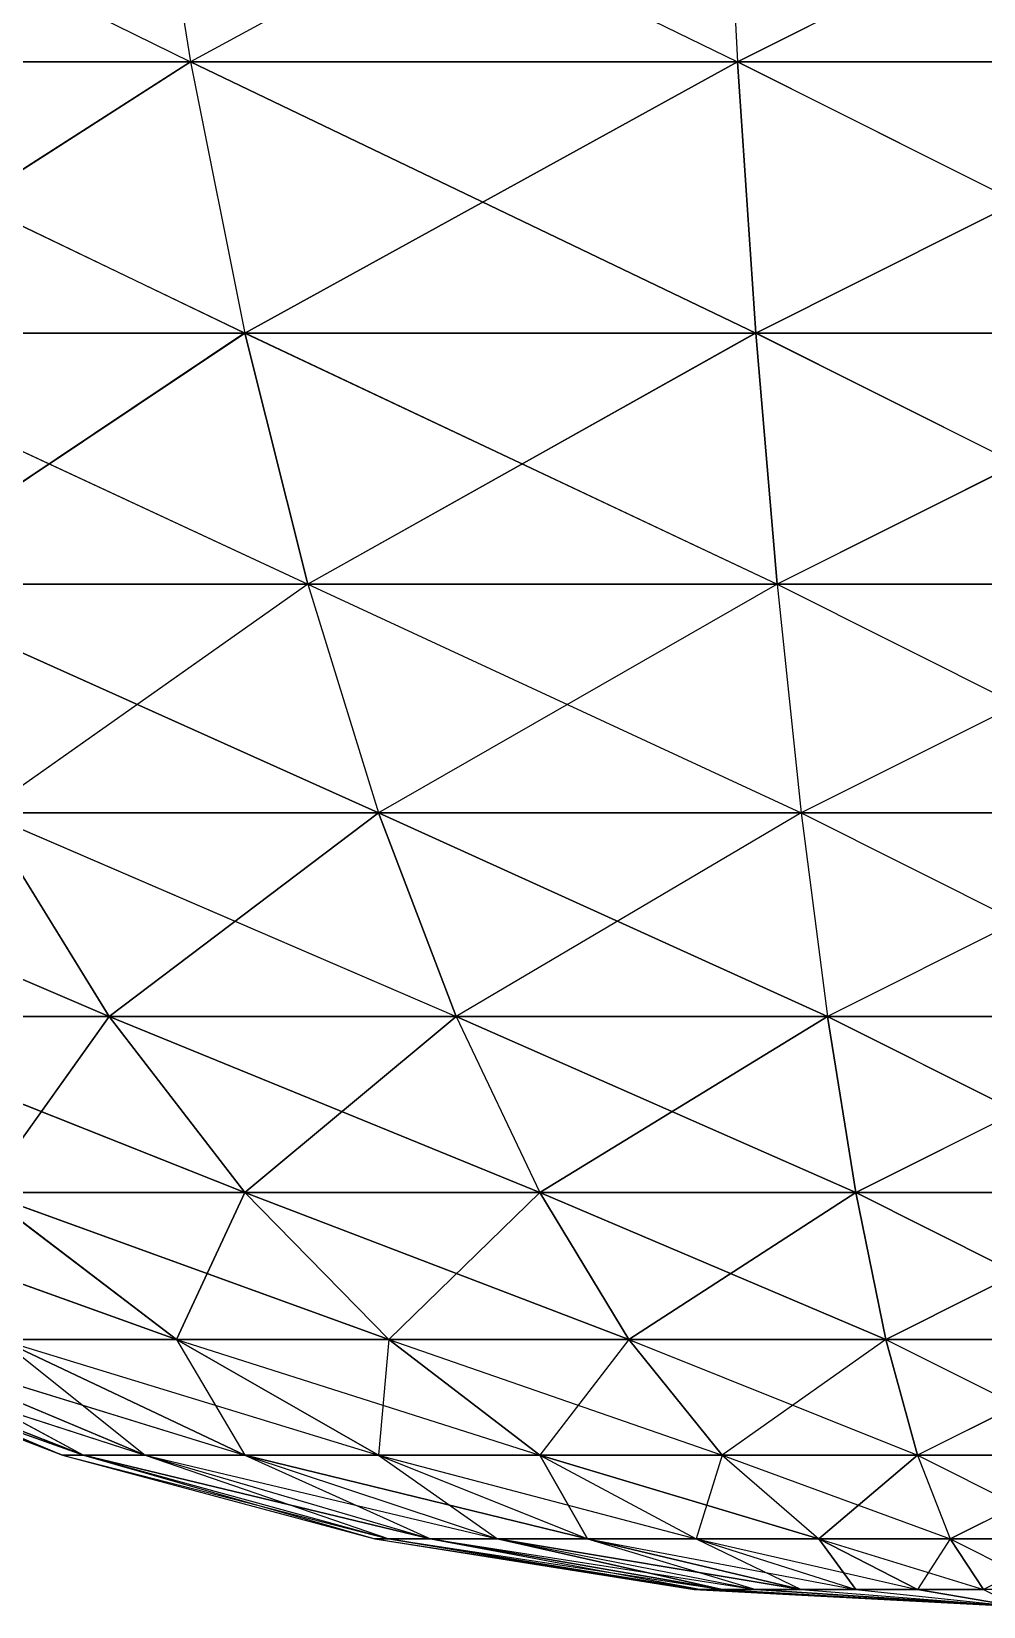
# Model space of a CAD drawing. Header units: metres. Extents: x -100 to 100, y -100 to 100.
# Drawn here: x -31.9 to -1.1, y -100 to -49 of the extents above; entities that cross this region are included whole.
import ezdxf

# ---------------------------------------------------------------- set-up
doc = ezdxf.new("R2010")
doc.units = ezdxf.units.M

msp = doc.modelspace()

# ---------------------------------------------------------------- linework, layer by layer
for p, q in [((-45.677, -40.674, -613.705), (-26.762, -50, -610.456)), ((-28.23, -40.674, -605.937), (-9.052, -50, -606.692)), ((-28.23, -40.674, -605.937), (-26.762, -50, -610.456)), ((-28.23, -40.674, -779.704), (-26.762, -50, -775.184)), ((-9.549, -40.674, -783.674), (-26.762, -50, -775.184)), ((-9.549, -40.674, -601.966), (-9.052, -50, -606.692)), ((-9.549, -40.674, -783.674), (-9.052, -50, -778.948)), ((9.549, -40.674, -783.674), (-9.052, -50, -778.948)), ((-26.762, -50, -610.456), (-43.301, -50, -617.82)), ((-43.301, -50, -767.82), (-26.762, -50, -775.184)), ((-43.301, -50, -617.82), (-25, -58.779, -615.878)), ((-26.762, -50, -775.184), (-40.451, -58.779, -762.883)), ((-9.052, -50, -606.692), (-26.762, -50, -610.456)), ((-26.762, -50, -775.184), (-9.052, -50, -778.948)), ((-26.762, -50, -610.456), (-8.457, -58.779, -612.362)), ((-26.762, -50, -610.456), (-25, -58.779, -615.878)), ((-26.762, -50, -775.184), (-25, -58.779, -769.762)), ((-9.052, -50, -778.948), (-25, -58.779, -769.762)), ((9.052, -50, -606.692), (-9.052, -50, -606.692)), ((-9.052, -50, -778.948), (9.052, -50, -778.948)), ((-9.052, -50, -606.692), (8.457, -58.779, -612.362)), ((-9.052, -50, -606.692), (-8.457, -58.779, -612.362)), ((-9.052, -50, -778.948), (-8.457, -58.779, -773.279)), ((9.052, -50, -778.948), (-8.457, -58.779, -773.279)), ((-25, -58.779, -615.878), (-40.451, -58.779, -622.757)), ((-40.451, -58.779, -762.883), (-25, -58.779, -769.762)), ((-40.451, -58.779, -622.757), (-22.964, -66.913, -622.143)), ((-25, -58.779, -769.762), (-37.157, -66.913, -757.178)), ((-8.457, -58.779, -612.362), (-25, -58.779, -615.878)), ((-25, -58.779, -769.762), (-8.457, -58.779, -773.279)), ((-25, -58.779, -615.878), (-7.768, -66.913, -618.913)), ((-25, -58.779, -615.878), (-22.964, -66.913, -622.143)), ((-25, -58.779, -769.762), (-22.964, -66.913, -763.498)), ((-8.457, -58.779, -773.279), (-22.964, -66.913, -763.498)), ((8.457, -58.779, -612.362), (-8.457, -58.779, -612.362)), ((-8.457, -58.779, -773.279), (8.457, -58.779, -773.279)), ((-8.457, -58.779, -612.362), (7.768, -66.913, -618.913)), ((-8.457, -58.779, -612.362), (-7.768, -66.913, -618.913)), ((-8.457, -58.779, -773.279), (-7.768, -66.913, -766.728)), ((8.457, -58.779, -773.279), (-7.768, -66.913, -766.728)), ((-22.964, -66.913, -622.143), (-37.157, -66.913, -628.462)), ((-37.157, -66.913, -757.178), (-22.964, -66.913, -763.498)), ((-37.157, -66.913, -628.462), (-20.677, -74.314, -629.182)), ((-22.964, -66.913, -763.498), (-33.457, -74.314, -750.769)), ((-7.768, -66.913, -618.913), (-22.964, -66.913, -622.143)), ((-22.964, -66.913, -763.498), (-7.768, -66.913, -766.728)), ((-22.964, -66.913, -622.143), (-6.994, -74.314, -626.274)), ((-22.964, -66.913, -622.143), (-20.677, -74.314, -629.182)), ((-22.964, -66.913, -763.498), (-20.677, -74.314, -756.458)), ((-7.768, -66.913, -766.728), (-20.677, -74.314, -756.458)), ((7.768, -66.913, -618.913), (-7.768, -66.913, -618.913)), ((-7.768, -66.913, -766.728), (7.768, -66.913, -766.728)), ((-7.768, -66.913, -618.913), (6.994, -74.314, -626.274)), ((-7.768, -66.913, -618.913), (-6.994, -74.314, -626.274)), ((-7.768, -66.913, -766.728), (-6.994, -74.314, -759.367)), ((7.768, -66.913, -766.728), (-6.994, -74.314, -759.367)), ((-44.774, -74.314, -643.094), (-29.389, -80.902, -641.917)), ((-20.677, -74.314, -629.182), (-33.457, -74.314, -634.872)), ((-33.457, -74.314, -750.769), (-20.677, -74.314, -756.458)), ((-33.457, -74.314, -634.872), (-18.164, -80.902, -636.919)), ((-33.457, -74.314, -634.872), (-29.389, -80.902, -641.917)), ((-33.457, -74.314, -750.769), (-29.389, -80.902, -743.724)), ((-20.677, -74.314, -756.458), (-29.389, -80.902, -743.724)), ((-6.994, -74.314, -626.274), (-20.677, -74.314, -629.182)), ((-20.677, -74.314, -756.458), (-6.994, -74.314, -759.367)), ((-20.677, -74.314, -629.182), (-6.144, -80.902, -634.364)), ((-20.677, -74.314, -629.182), (-18.164, -80.902, -636.919)), ((-20.677, -74.314, -756.458), (-18.164, -80.902, -748.722)), ((-6.994, -74.314, -759.367), (-18.164, -80.902, -748.722)), ((6.994, -74.314, -626.274), (-6.994, -74.314, -626.274)), ((-6.994, -74.314, -759.367), (6.994, -74.314, -759.367)), ((-6.994, -74.314, -626.274), (6.144, -80.902, -634.364)), ((-6.994, -74.314, -626.274), (-6.144, -80.902, -634.364)), ((-6.994, -74.314, -759.367), (-6.144, -80.902, -751.277)), ((6.994, -74.314, -759.367), (-6.144, -80.902, -751.277)), ((-29.389, -80.902, -641.917), (-39.331, -80.902, -649.139)), ((-39.331, -80.902, -736.501), (-29.389, -80.902, -743.724)), ((-39.331, -80.902, -649.139), (-25, -86.603, -649.519)), ((-29.389, -80.902, -743.724), (-33.457, -86.603, -729.978)), ((-18.164, -80.902, -636.919), (-29.389, -80.902, -641.917)), ((-29.389, -80.902, -743.724), (-18.164, -80.902, -748.722)), ((-29.389, -80.902, -641.917), (-15.451, -86.603, -645.267)), ((-29.389, -80.902, -641.917), (-25, -86.603, -649.519)), ((-29.389, -80.902, -743.724), (-25, -86.603, -736.122)), ((-18.164, -80.902, -748.722), (-25, -86.603, -736.122)), ((-6.144, -80.902, -634.364), (-18.164, -80.902, -636.919)), ((-18.164, -80.902, -748.722), (-6.144, -80.902, -751.277)), ((-18.164, -80.902, -636.919), (-5.226, -86.603, -643.094)), ((-18.164, -80.902, -636.919), (-15.451, -86.603, -645.267)), ((-18.164, -80.902, -748.722), (-15.451, -86.603, -740.373)), ((-6.144, -80.902, -751.277), (-15.451, -86.603, -740.373)), ((6.144, -80.902, -634.364), (-6.144, -80.902, -634.364)), ((-6.144, -80.902, -751.277), (6.144, -80.902, -751.277)), ((-6.144, -80.902, -634.364), (5.226, -86.603, -643.094)), ((-6.144, -80.902, -634.364), (-5.226, -86.603, -643.094)), ((-6.144, -80.902, -751.277), (-5.226, -86.603, -742.546)), ((6.144, -80.902, -751.277), (-5.226, -86.603, -742.546)), ((-40.451, -86.603, -663.431), (-27.216, -91.355, -662.594)), ((-25, -86.603, -649.519), (-33.457, -86.603, -655.663)), ((-33.457, -86.603, -729.978), (-25, -86.603, -736.122)), ((-33.457, -86.603, -655.663), (-20.337, -91.355, -657.596)), ((-33.457, -86.603, -655.663), (-27.216, -91.355, -662.594)), ((-33.457, -86.603, -729.978), (-27.216, -91.355, -723.047)), ((-25, -86.603, -736.122), (-27.216, -91.355, -723.047)), ((-15.451, -86.603, -645.267), (-25, -86.603, -649.519)), ((-25, -86.603, -736.122), (-15.451, -86.603, -740.373)), ((-25, -86.603, -649.519), (-12.569, -91.355, -654.137)), ((-25, -86.603, -649.519), (-20.337, -91.355, -657.596)), ((-25, -86.603, -736.122), (-20.337, -91.355, -728.045)), ((-15.451, -86.603, -740.373), (-20.337, -91.355, -728.045)), ((-5.226, -86.603, -643.094), (-15.451, -86.603, -645.267)), ((-15.451, -86.603, -740.373), (-5.226, -86.603, -742.546)), ((-15.451, -86.603, -645.267), (-4.252, -91.355, -652.369)), ((-15.451, -86.603, -645.267), (-12.569, -91.355, -654.137)), ((-15.451, -86.603, -740.373), (-12.569, -91.355, -731.503)), ((-5.226, -86.603, -742.546), (-12.569, -91.355, -731.503)), ((5.226, -86.603, -643.094), (-5.226, -86.603, -643.094)), ((-5.226, -86.603, -742.546), (5.226, -86.603, -742.546)), ((-5.226, -86.603, -643.094), (4.252, -91.355, -652.369)), ((-5.226, -86.603, -643.094), (-4.252, -91.355, -652.369)), ((-5.226, -86.603, -742.546), (-4.252, -91.355, -733.271)), ((5.226, -86.603, -742.546), (-4.252, -91.355, -733.271)), ((-40.674, -91.355, -692.82), (-30.226, -95.106, -686.395)), ((-40.674, -91.355, -692.82), (-30.902, -95.106, -692.82)), ((-39.785, -91.355, -684.364), (-28.23, -95.106, -680.251)), ((-39.785, -91.355, -684.364), (-30.226, -95.106, -686.395)), ((-39.785, -91.355, -701.277), (-30.902, -95.106, -692.82)), ((-39.785, -91.355, -701.277), (-30.226, -95.106, -699.245)), ((-37.157, -91.355, -676.277), (-25, -95.106, -674.657)), ((-37.157, -91.355, -676.277), (-28.23, -95.106, -680.251)), ((-37.157, -91.355, -709.364), (-30.226, -95.106, -699.245)), ((-37.157, -91.355, -709.364), (-28.23, -95.106, -705.389)), ((-27.216, -91.355, -662.594), (-32.906, -91.355, -668.913)), ((-32.906, -91.355, -716.728), (-27.216, -91.355, -723.047)), ((-32.906, -91.355, -668.913), (-20.677, -95.106, -669.856)), ((-32.906, -91.355, -668.913), (-25, -95.106, -674.657)), ((-32.906, -91.355, -716.728), (-28.23, -95.106, -705.389)), ((-32.906, -91.355, -716.728), (-25, -95.106, -710.984)), ((-20.337, -91.355, -657.596), (-27.216, -91.355, -662.594)), ((-27.216, -91.355, -723.047), (-20.337, -91.355, -728.045)), ((-27.216, -91.355, -662.594), (-15.451, -95.106, -666.059)), ((-27.216, -91.355, -662.594), (-20.677, -95.106, -669.856)), ((-27.216, -91.355, -723.047), (-25, -95.106, -710.984)), ((-27.216, -91.355, -723.047), (-20.677, -95.106, -715.785)), ((-20.337, -91.355, -728.045), (-20.677, -95.106, -715.785)), ((-12.569, -91.355, -654.137), (-20.337, -91.355, -657.596)), ((-20.337, -91.355, -728.045), (-12.569, -91.355, -731.503)), ((-20.337, -91.355, -657.596), (-9.549, -95.106, -663.431)), ((-20.337, -91.355, -657.596), (-15.451, -95.106, -666.059)), ((-20.337, -91.355, -728.045), (-15.451, -95.106, -719.582)), ((-12.569, -91.355, -731.503), (-15.451, -95.106, -719.582)), ((-4.252, -91.355, -652.369), (-12.569, -91.355, -654.137)), ((-12.569, -91.355, -731.503), (-4.252, -91.355, -733.271)), ((-12.569, -91.355, -654.137), (-3.23, -95.106, -662.088)), ((-12.569, -91.355, -654.137), (-9.549, -95.106, -663.431)), ((-12.569, -91.355, -731.503), (-9.549, -95.106, -722.21)), ((-4.252, -91.355, -733.271), (-9.549, -95.106, -722.21)), ((4.252, -91.355, -652.369), (-4.252, -91.355, -652.369)), ((-4.252, -91.355, -733.271), (4.252, -91.355, -733.271)), ((-4.252, -91.355, -652.369), (3.23, -95.106, -662.088)), ((-4.252, -91.355, -652.369), (-3.23, -95.106, -662.088)), ((-4.252, -91.355, -733.271), (-3.23, -95.106, -723.553)), ((4.252, -91.355, -733.271), (-3.23, -95.106, -723.553)), ((-30.226, -95.106, -686.395), (-30.902, -95.106, -692.82)), ((-30.902, -95.106, -692.82), (-30.226, -95.106, -699.245)), ((-30.902, -95.106, -692.82), (-20.337, -97.815, -688.498)), ((-30.902, -95.106, -692.82), (-20.791, -97.815, -692.82)), ((-28.23, -95.106, -680.251), (-30.226, -95.106, -686.395)), ((-30.226, -95.106, -699.245), (-28.23, -95.106, -705.389)), ((-30.226, -95.106, -686.395), (-18.994, -97.815, -684.364)), ((-30.226, -95.106, -686.395), (-20.337, -97.815, -688.498)), ((-30.226, -95.106, -699.245), (-20.791, -97.815, -692.82)), ((-30.226, -95.106, -699.245), (-20.337, -97.815, -697.143)), ((-25, -95.106, -674.657), (-28.23, -95.106, -680.251)), ((-28.23, -95.106, -705.389), (-25, -95.106, -710.984)), ((-28.23, -95.106, -680.251), (-16.82, -97.815, -680.6)), ((-28.23, -95.106, -680.251), (-18.994, -97.815, -684.364)), ((-28.23, -95.106, -705.389), (-20.337, -97.815, -697.143)), ((-28.23, -95.106, -705.389), (-18.994, -97.815, -701.277)), ((-20.677, -95.106, -669.856), (-25, -95.106, -674.657)), ((-25, -95.106, -710.984), (-20.677, -95.106, -715.785)), ((-25, -95.106, -674.657), (-13.912, -97.815, -677.369)), ((-25, -95.106, -674.657), (-16.82, -97.815, -680.6)), ((-25, -95.106, -710.984), (-18.994, -97.815, -701.277)), ((-25, -95.106, -710.984), (-16.82, -97.815, -705.041)), ((-15.451, -95.106, -666.059), (-20.677, -95.106, -669.856)), ((-20.677, -95.106, -715.785), (-15.451, -95.106, -719.582)), ((-20.677, -95.106, -669.856), (-10.396, -97.815, -674.815)), ((-20.677, -95.106, -669.856), (-13.912, -97.815, -677.369)), ((-20.677, -95.106, -715.785), (-16.82, -97.815, -705.041)), ((-20.677, -95.106, -715.785), (-13.912, -97.815, -708.271)), ((-9.549, -95.106, -663.431), (-15.451, -95.106, -666.059)), ((-15.451, -95.106, -719.582), (-9.549, -95.106, -722.21)), ((-15.451, -95.106, -666.059), (-6.425, -97.815, -673.047)), ((-15.451, -95.106, -666.059), (-10.396, -97.815, -674.815)), ((-15.451, -95.106, -719.582), (-13.912, -97.815, -708.271)), ((-15.451, -95.106, -719.582), (-10.396, -97.815, -710.826)), ((-9.549, -95.106, -722.21), (-10.396, -97.815, -710.826)), ((-3.23, -95.106, -662.088), (-9.549, -95.106, -663.431)), ((-9.549, -95.106, -722.21), (-3.23, -95.106, -723.553)), ((-9.549, -95.106, -663.431), (-2.173, -97.815, -672.143)), ((-9.549, -95.106, -663.431), (-6.425, -97.815, -673.047)), ((-9.549, -95.106, -722.21), (-6.425, -97.815, -712.594)), ((-3.23, -95.106, -723.553), (-6.425, -97.815, -712.594)), ((3.23, -95.106, -662.088), (-3.23, -95.106, -662.088)), ((-3.23, -95.106, -723.553), (3.23, -95.106, -723.553)), ((-3.23, -95.106, -662.088), (2.173, -97.815, -672.143)), ((-3.23, -95.106, -662.088), (-2.173, -97.815, -672.143)), ((-3.23, -95.106, -723.553), (-2.173, -97.815, -713.498)), ((3.23, -95.106, -723.553), (-2.173, -97.815, -713.498)), ((-20.337, -97.815, -688.498), (-20.791, -97.815, -692.82)), ((-20.791, -97.815, -692.82), (-20.337, -97.815, -697.143)), ((-20.791, -97.815, -692.82), (-10.224, -99.452, -690.647)), ((-20.791, -97.815, -692.82), (-10.453, -99.452, -692.82)), ((-18.994, -97.815, -684.364), (-20.337, -97.815, -688.498)), ((-20.337, -97.815, -697.143), (-18.994, -97.815, -701.277)), ((-20.337, -97.815, -688.498), (-9.549, -99.452, -688.569)), ((-20.337, -97.815, -688.498), (-10.224, -99.452, -690.647)), ((-20.337, -97.815, -697.143), (-10.453, -99.452, -692.82)), ((-20.337, -97.815, -697.143), (-10.224, -99.452, -694.994)), ((-16.82, -97.815, -680.6), (-18.994, -97.815, -684.364)), ((-18.994, -97.815, -701.277), (-16.82, -97.815, -705.041)), ((-18.994, -97.815, -684.364), (-8.457, -99.452, -686.676)), ((-18.994, -97.815, -684.364), (-9.549, -99.452, -688.569)), ((-18.994, -97.815, -701.277), (-10.224, -99.452, -694.994)), ((-18.994, -97.815, -701.277), (-9.549, -99.452, -697.072)), ((-13.912, -97.815, -677.369), (-16.82, -97.815, -680.6)), ((-16.82, -97.815, -705.041), (-13.912, -97.815, -708.271)), ((-16.82, -97.815, -680.6), (-6.994, -99.452, -685.052)), ((-16.82, -97.815, -680.6), (-8.457, -99.452, -686.676)), ((-16.82, -97.815, -705.041), (-9.549, -99.452, -697.072)), ((-16.82, -97.815, -705.041), (-8.457, -99.452, -698.964)), ((-10.396, -97.815, -674.815), (-13.912, -97.815, -677.369)), ((-13.912, -97.815, -708.271), (-10.396, -97.815, -710.826)), ((-13.912, -97.815, -677.369), (-5.226, -99.452, -683.768)), ((-13.912, -97.815, -677.369), (-6.994, -99.452, -685.052)), ((-13.912, -97.815, -708.271), (-8.457, -99.452, -698.964)), ((-13.912, -97.815, -708.271), (-6.994, -99.452, -700.588)), ((-6.425, -97.815, -673.047), (-10.396, -97.815, -674.815)), ((-10.396, -97.815, -710.826), (-6.425, -97.815, -712.594)), ((-10.396, -97.815, -674.815), (-3.23, -99.452, -682.879)), ((-10.396, -97.815, -674.815), (-5.226, -99.452, -683.768)), ((-10.396, -97.815, -710.826), (-6.994, -99.452, -700.588)), ((-10.396, -97.815, -710.826), (-5.226, -99.452, -701.873)), ((-2.173, -97.815, -672.143), (-6.425, -97.815, -673.047)), ((-6.425, -97.815, -712.594), (-2.173, -97.815, -713.498)), ((-6.425, -97.815, -673.047), (-1.093, -99.452, -682.425)), ((-6.425, -97.815, -673.047), (-3.23, -99.452, -682.879)), ((-6.425, -97.815, -712.594), (-5.226, -99.452, -701.873)), ((-6.425, -97.815, -712.594), (-3.23, -99.452, -702.762)), ((-2.173, -97.815, -713.498), (-3.23, -99.452, -702.762)), ((2.173, -97.815, -672.143), (-2.173, -97.815, -672.143)), ((-2.173, -97.815, -713.498), (2.173, -97.815, -713.498)), ((-2.173, -97.815, -672.143), (1.093, -99.452, -682.425)), ((-2.173, -97.815, -672.143), (-1.093, -99.452, -682.425)), ((-2.173, -97.815, -713.498), (-1.093, -99.452, -703.216)), ((-10.224, -99.452, -690.647), (-10.453, -99.452, -692.82)), ((-10.453, -99.452, -692.82), (-10.224, -99.452, -694.994)), ((-10.224, -99.452, -690.647), (-10.453, -99.452, -692.82)), ((-10.453, -99.452, -692.82), (-10.224, -99.452, -694.994)), ((-10.453, -99.452, -692.82), (0, -100, -692.82)), ((-9.549, -99.452, -688.569), (-10.224, -99.452, -690.647)), ((-10.224, -99.452, -694.994), (-9.549, -99.452, -697.072)), ((-9.549, -99.452, -688.569), (-10.224, -99.452, -690.647)), ((-10.224, -99.452, -690.647), (0, -100, -692.82)), ((-10.224, -99.452, -694.994), (-9.549, -99.452, -697.072)), ((-10.224, -99.452, -694.994), (0, -100, -692.82)), ((-8.457, -99.452, -686.676), (-9.549, -99.452, -688.569)), ((-9.549, -99.452, -697.072), (-8.457, -99.452, -698.964)), ((-8.457, -99.452, -686.676), (-9.549, -99.452, -688.569)), ((-9.549, -99.452, -688.569), (0, -100, -692.82)), ((-9.549, -99.452, -697.072), (-8.457, -99.452, -698.964)), ((-9.549, -99.452, -697.072), (0, -100, -692.82)), ((-6.994, -99.452, -685.052), (-8.457, -99.452, -686.676)), ((-8.457, -99.452, -698.964), (-6.994, -99.452, -700.588)), ((-6.994, -99.452, -685.052), (-8.457, -99.452, -686.676)), ((-8.457, -99.452, -686.676), (0, -100, -692.82)), ((-8.457, -99.452, -698.964), (-6.994, -99.452, -700.588)), ((-8.457, -99.452, -698.964), (0, -100, -692.82)), ((-5.226, -99.452, -683.768), (-6.994, -99.452, -685.052)), ((-6.994, -99.452, -700.588), (-5.226, -99.452, -701.873)), ((-5.226, -99.452, -683.768), (-6.994, -99.452, -685.052)), ((-6.994, -99.452, -685.052), (0, -100, -692.82)), ((-6.994, -99.452, -700.588), (-5.226, -99.452, -701.873)), ((-6.994, -99.452, -700.588), (0, -100, -692.82)), ((-3.23, -99.452, -682.879), (-5.226, -99.452, -683.768)), ((-5.226, -99.452, -701.873), (-3.23, -99.452, -702.762)), ((-3.23, -99.452, -682.879), (-5.226, -99.452, -683.768)), ((-5.226, -99.452, -683.768), (0, -100, -692.82)), ((-5.226, -99.452, -701.873), (-3.23, -99.452, -702.762)), ((-5.226, -99.452, -701.873), (0, -100, -692.82)), ((-1.093, -99.452, -682.425), (-3.23, -99.452, -682.879)), ((-3.23, -99.452, -702.762), (-1.093, -99.452, -703.216)), ((-1.093, -99.452, -682.425), (-3.23, -99.452, -682.879)), ((-3.23, -99.452, -682.879), (0, -100, -692.82)), ((-3.23, -99.452, -702.762), (-1.093, -99.452, -703.216)), ((-3.23, -99.452, -702.762), (0, -100, -692.82)), ((1.093, -99.452, -682.425), (-1.093, -99.452, -682.425)), ((1.093, -99.452, -682.425), (-1.093, -99.452, -682.425)), ((-1.093, -99.452, -682.425), (0, -100, -692.82))]:
    msp.add_line(p, q)
for points in [[(-9.052, -50, -778.948), (9.549, -40.674, -783.674), (9.052, -50, -778.948), (9.053, -50, -778.948)], [(-25, -58.779, -615.878), (-43.301, -50, -617.82), (-40.451, -58.779, -622.757), (-40.451, -58.778, -622.757)], [(-40.451, -58.779, -762.883), (-26.762, -50, -775.184), (-25, -58.779, -769.762), (-25, -58.778, -769.762)], [(-8.457, -58.779, -612.362), (-26.762, -50, -610.456), (-25, -58.779, -615.878), (-25, -58.778, -615.878)], [(-25, -58.779, -769.762), (-9.052, -50, -778.948), (-8.457, -58.779, -773.279), (-8.456, -58.778, -773.279)], [(8.457, -58.779, -612.362), (-9.052, -50, -606.692), (-8.457, -58.779, -612.362), (-8.456, -58.778, -612.362)], [(-8.457, -58.779, -773.279), (-9.052, -50, -778.948), (9.052, -50, -778.948), (9.053, -50, -778.948)], [(-8.457, -58.779, -773.279), (9.052, -50, -778.948), (8.457, -58.779, -773.279), (8.457, -58.778, -773.279)], [(-22.964, -66.913, -622.143), (-25, -58.779, -615.878), (-40.451, -58.779, -622.757), (-40.451, -58.778, -622.757)], [(-37.157, -66.913, -757.178), (-40.451, -58.779, -762.883), (-25, -58.779, -769.762), (-25, -58.778, -769.762)], [(-37.157, -66.913, -757.178), (-25, -58.779, -769.762), (-22.964, -66.913, -763.498), (-22.964, -66.913, -763.497)], [(-7.768, -66.913, -618.913), (-8.457, -58.779, -612.362), (-25, -58.779, -615.878), (-25, -58.778, -615.878)], [(-22.964, -66.913, -763.498), (-25, -58.779, -769.762), (-8.457, -58.779, -773.279), (-8.456, -58.778, -773.279)], [(7.768, -66.913, -618.913), (8.457, -58.779, -612.362), (-8.457, -58.779, -612.362), (-8.456, -58.778, -612.362)], [(-7.768, -66.913, -766.728), (-8.457, -58.779, -773.279), (8.457, -58.779, -773.279), (8.457, -58.778, -773.279)], [(-20.677, -74.314, -629.182), (-37.157, -66.913, -628.462), (-33.457, -74.314, -634.872), (-33.456, -74.314, -634.872)], [(-33.457, -74.314, -750.769), (-37.157, -66.913, -757.178), (-22.964, -66.913, -763.498), (-22.964, -66.913, -763.497)], [(-29.389, -80.902, -641.917), (-33.457, -74.314, -634.872), (-44.774, -74.314, -643.094), (-44.773, -74.314, -643.094)], [(-29.389, -80.902, -641.917), (-44.774, -74.314, -643.094), (-39.331, -80.902, -649.139), (-39.33, -80.902, -649.139)], [(-18.164, -80.902, -636.919), (-20.677, -74.314, -629.182), (-33.457, -74.314, -634.872), (-33.456, -74.314, -634.872)], [(-29.389, -80.902, -743.724), (-20.677, -74.314, -756.458), (-18.164, -80.902, -748.722), (-18.163, -80.902, -748.722)], [(-6.144, -80.902, -634.364), (-20.677, -74.314, -629.182), (-18.164, -80.902, -636.919), (-18.163, -80.902, -636.918)], [(-25, -86.603, -649.519), (-29.389, -80.902, -641.917), (-39.331, -80.902, -649.139), (-39.33, -80.902, -649.139)], [(-25, -86.603, -649.519), (-39.331, -80.902, -649.139), (-33.457, -86.603, -655.663), (-33.456, -86.602, -655.663)], [(-33.457, -86.603, -729.978), (-29.389, -80.902, -743.724), (-25, -86.603, -736.122), (-25, -86.602, -736.121)], [(-15.451, -86.603, -645.267), (-29.389, -80.902, -641.917), (-25, -86.603, -649.519), (-25, -86.602, -649.519)], [(-25, -86.603, -736.122), (-29.389, -80.902, -743.724), (-18.164, -80.902, -748.722), (-18.163, -80.902, -748.722)], [(-25, -86.603, -736.122), (-18.164, -80.902, -748.722), (-15.451, -86.603, -740.373), (-15.451, -86.602, -740.373)], [(-5.226, -86.603, -643.094), (-6.144, -80.902, -634.364), (-18.164, -80.902, -636.919), (-18.163, -80.902, -636.918)], [(-5.226, -86.603, -643.094), (-18.164, -80.902, -636.919), (-15.451, -86.603, -645.267), (-15.451, -86.602, -645.267)], [(-15.451, -86.603, -740.373), (-6.144, -80.902, -751.277), (-5.226, -86.603, -742.546), (-5.226, -86.602, -742.546)], [(5.226, -86.603, -643.094), (-6.144, -80.902, -634.364), (-5.226, -86.603, -643.094), (-5.226, -86.602, -643.094)], [(-5.226, -86.603, -742.546), (6.144, -80.902, -751.277), (5.226, -86.603, -742.546), (5.227, -86.602, -742.546)], [(-27.216, -91.355, -662.594), (-33.457, -86.603, -655.663), (-40.451, -86.603, -663.431), (-40.451, -86.602, -663.431)], [(-27.216, -91.355, -662.594), (-40.451, -86.603, -663.431), (-32.906, -91.355, -668.913), (-32.906, -91.354, -668.913)], [(-20.337, -91.355, -657.596), (-25, -86.603, -649.519), (-33.457, -86.603, -655.663), (-33.456, -86.602, -655.663)], [(-27.216, -91.355, -723.047), (-33.457, -86.603, -729.978), (-25, -86.603, -736.122), (-25, -86.602, -736.121)], [(-20.337, -91.355, -657.596), (-33.457, -86.603, -655.663), (-27.216, -91.355, -662.594), (-27.216, -91.354, -662.594)], [(-32.906, -91.355, -716.728), (-33.457, -86.603, -729.978), (-27.216, -91.355, -723.047), (-27.216, -91.354, -723.047)], [(-27.216, -91.355, -723.047), (-25, -86.603, -736.122), (-20.337, -91.355, -728.045), (-20.337, -91.354, -728.045)], [(-12.569, -91.355, -654.137), (-15.451, -86.603, -645.267), (-25, -86.603, -649.519), (-25, -86.602, -649.519)], [(-20.337, -91.355, -728.045), (-25, -86.603, -736.122), (-15.451, -86.603, -740.373), (-15.451, -86.602, -740.373)], [(-12.569, -91.355, -654.137), (-25, -86.603, -649.519), (-20.337, -91.355, -657.596), (-20.337, -91.354, -657.596)], [(-20.337, -91.355, -728.045), (-15.451, -86.603, -740.373), (-12.569, -91.355, -731.503), (-12.569, -91.354, -731.503)], [(-4.252, -91.355, -652.369), (-5.226, -86.603, -643.094), (-15.451, -86.603, -645.267), (-15.451, -86.602, -645.267)], [(-12.569, -91.355, -731.503), (-15.451, -86.603, -740.373), (-5.226, -86.603, -742.546), (-5.226, -86.602, -742.546)], [(-4.252, -91.355, -652.369), (-15.451, -86.603, -645.267), (-12.569, -91.355, -654.137), (-12.569, -91.354, -654.137)], [(-12.569, -91.355, -731.503), (-5.226, -86.603, -742.546), (-4.252, -91.355, -733.271), (-4.251, -91.354, -733.271)], [(4.252, -91.355, -652.369), (5.226, -86.603, -643.094), (-5.226, -86.603, -643.094), (-5.226, -86.602, -643.094)], [(-4.252, -91.355, -733.271), (-5.226, -86.603, -742.546), (5.226, -86.603, -742.546), (5.227, -86.602, -742.546)], [(4.252, -91.355, -652.369), (-5.226, -86.603, -643.094), (-4.252, -91.355, -652.369), (-4.251, -91.354, -652.369)], [(-4.252, -91.355, -733.271), (5.226, -86.603, -742.546), (4.252, -91.355, -733.271), (4.252, -91.354, -733.271)], [(-30.226, -95.106, -686.395), (-39.785, -91.355, -684.364), (-40.674, -91.355, -692.82), (-40.674, -91.354, -692.82)], [(-30.902, -95.106, -692.82), (-40.674, -91.355, -692.82), (-39.785, -91.355, -701.277), (-39.785, -91.354, -701.277)], [(-28.23, -95.106, -680.251), (-37.157, -91.355, -676.277), (-39.785, -91.355, -684.364), (-39.785, -91.354, -684.364)], [(-30.226, -95.106, -699.245), (-39.785, -91.355, -701.277), (-37.157, -91.355, -709.364), (-37.157, -91.354, -709.364)], [(-25, -95.106, -674.657), (-32.906, -91.355, -668.913), (-37.157, -91.355, -676.277), (-37.157, -91.354, -676.277)], [(-28.23, -95.106, -705.389), (-37.157, -91.355, -709.364), (-32.906, -91.355, -716.728), (-32.906, -91.354, -716.728)], [(-20.677, -95.106, -669.856), (-27.216, -91.355, -662.594), (-32.906, -91.355, -668.913), (-32.906, -91.354, -668.913)], [(-25, -95.106, -710.984), (-32.906, -91.355, -716.728), (-27.216, -91.355, -723.047), (-27.216, -91.354, -723.047)], [(-15.451, -95.106, -666.059), (-20.337, -91.355, -657.596), (-27.216, -91.355, -662.594), (-27.216, -91.354, -662.594)], [(-20.677, -95.106, -715.785), (-27.216, -91.355, -723.047), (-20.337, -91.355, -728.045), (-20.337, -91.354, -728.045)], [(-9.549, -95.106, -663.431), (-12.569, -91.355, -654.137), (-20.337, -91.355, -657.596), (-20.337, -91.354, -657.596)], [(-15.451, -95.106, -719.582), (-20.337, -91.355, -728.045), (-12.569, -91.355, -731.503), (-12.569, -91.354, -731.503)], [(-3.23, -95.106, -662.088), (-4.252, -91.355, -652.369), (-12.569, -91.355, -654.137), (-12.569, -91.354, -654.137)], [(-9.549, -95.106, -722.21), (-12.569, -91.355, -731.503), (-4.252, -91.355, -733.271), (-4.251, -91.354, -733.271)], [(3.23, -95.106, -662.088), (4.252, -91.355, -652.369), (-4.252, -91.355, -652.369), (-4.251, -91.354, -652.369)], [(-3.23, -95.106, -723.553), (-4.252, -91.355, -733.271), (4.252, -91.355, -733.271), (4.252, -91.354, -733.271)], [(-18.994, -97.815, -684.364), (-30.226, -95.106, -686.395), (-20.337, -97.815, -688.498), (-20.337, -97.815, -688.497)], [(-13.912, -97.815, -677.369), (-25, -95.106, -674.657), (-16.82, -97.815, -680.6), (-16.82, -97.815, -680.599)], [(-6.425, -97.815, -673.047), (-15.451, -95.106, -666.059), (-10.396, -97.815, -674.815), (-10.395, -97.815, -674.814)], [(-13.912, -97.815, -708.271), (-15.451, -95.106, -719.582), (-10.396, -97.815, -710.826), (-10.395, -97.815, -710.826)], [(-6.425, -97.815, -712.594), (-3.23, -95.106, -723.553), (-2.173, -97.815, -713.498), (-2.173, -97.815, -713.497)], [(-2.173, -97.815, -713.498), (3.23, -95.106, -723.553), (2.173, -97.815, -713.498), (2.173, -97.815, -713.497)], [(-9.549, -99.452, -688.569), (-18.994, -97.815, -684.364), (-20.337, -97.815, -688.498), (-20.337, -97.815, -688.497)], [(-10.453, -99.452, -692.82), (-20.337, -97.815, -697.143), (-10.224, -99.452, -694.994), (-10.224, -99.452, -694.993)], [(-6.994, -99.452, -685.052), (-13.912, -97.815, -677.369), (-16.82, -97.815, -680.6), (-16.82, -97.815, -680.599)], [(-6.994, -99.452, -685.052), (-16.82, -97.815, -680.6), (-8.457, -99.452, -686.676), (-8.456, -99.452, -686.676)], [(-9.549, -99.452, -697.072), (-16.82, -97.815, -705.041), (-8.457, -99.452, -698.964), (-8.456, -99.452, -698.964)], [(-6.994, -99.452, -700.588), (-13.912, -97.815, -708.271), (-10.396, -97.815, -710.826), (-10.395, -97.815, -710.826)], [(-3.23, -99.452, -682.879), (-6.425, -97.815, -673.047), (-10.396, -97.815, -674.815), (-10.395, -97.815, -674.814)], [(-5.226, -99.452, -701.873), (-6.425, -97.815, -712.594), (-3.23, -99.452, -702.762), (-3.23, -99.452, -702.761)], [(-3.23, -99.452, -702.762), (-6.425, -97.815, -712.594), (-2.173, -97.815, -713.498), (-2.173, -97.815, -713.497)], [(-1.093, -99.452, -703.216), (-2.173, -97.815, -713.498), (2.173, -97.815, -713.498), (2.173, -97.815, -713.497)], [(-10.453, -99.452, -692.82), (0, -100, -692.82), (-10.224, -99.452, -694.994), (-10.224, -99.452, -694.993)], [(-9.549, -99.452, -697.072), (0, -100, -692.82), (-8.457, -99.452, -698.964), (-8.456, -99.452, -698.964)], [(-6.994, -99.452, -685.052), (0, -100, -692.82), (-8.457, -99.452, -686.676), (-8.456, -99.452, -686.676)], [(-5.226, -99.452, -701.873), (0, -100, -692.82), (-3.23, -99.452, -702.762), (-3.23, -99.452, -702.761)]]:
    msp.add_3dface(points)

doc.saveas('drawing.dxf')
